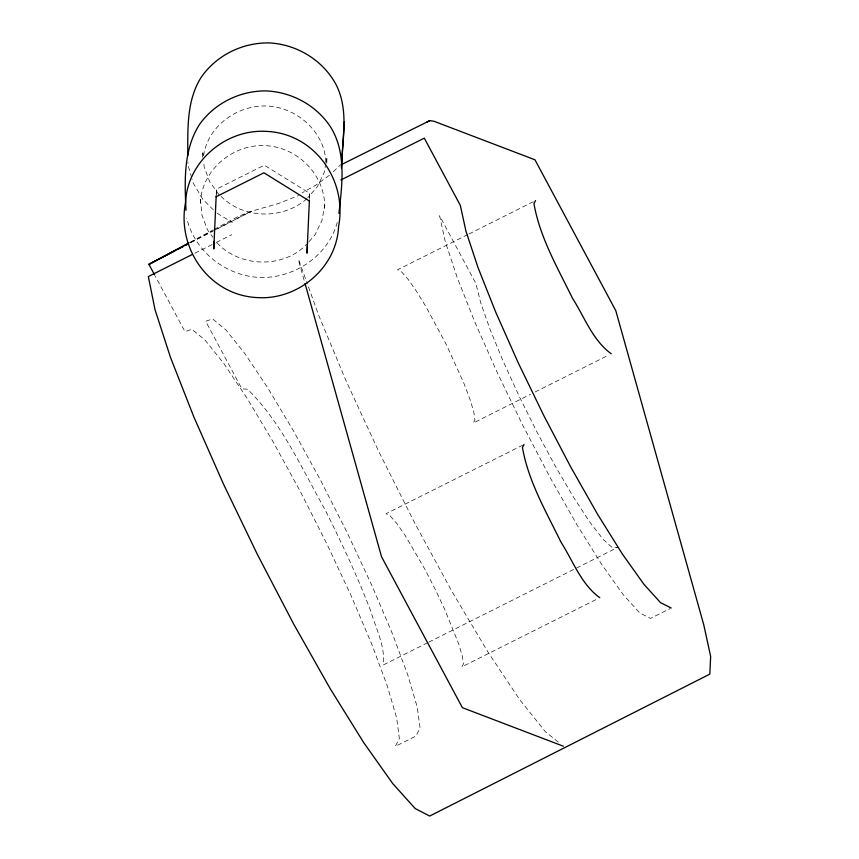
<?xml version="1.0" encoding="UTF-8"?>
<svg xmlns="http://www.w3.org/2000/svg" width="859" height="859" viewBox="0 0 859 859"><rect width="100%" height="100%" fill="white"/><g stroke="black" fill="none" stroke-linecap="round" stroke-linejoin="round"><path stroke-width="0.64" stroke-dasharray="4.29 3.22" d="M216.253 194.499L216.489 189.141L264.293 165.175L309.723 193.382L309.476 198.73M202.466 157.358L202.756 151.259L203.111 155.189M216.253 194.231L216.489 189.141M309.476 198.461L309.723 193.382M326.764 163.006L327.054 156.918L326.119 162.083M203.594 155.704C207.792 125.908 237.718 104.691 267.063 106.033C296.903 107.332 325.024 131.996 325.894 162.576M325.883 163.371L324.23 172.412L317.368 186.661L307.79 197.688M337.265 222.427C328.117 256.165 293.681 278.842 259.225 277.425C225.455 275.718 194.574 251.343 186.714 218.186M308.134 242.7C285.016 268.921 240.337 268.019 216.769 242.71M309.004 241.701L315.103 234.679L321.964 220.43L324.788 204.936L324.616 208.748C326.195 175.784 297.751 146.857 265.195 145.665C232.671 143.893 201.715 170.125 200.308 203.089L200.491 199.277L201.908 214.975L207.448 229.782L212.882 237.331M333.335 171.768L339.896 165.379M329.33 175.322L315.919 185.104L302.121 192.792M306.921 198.687C283.019 219.775 243.645 219.217 221.096 196.389M190.311 242.141L212.785 230.094M213.966 229.46L238.791 216.146L251.225 211.271L278.069 203.637L298.631 195.551M190.558 242.743L251.225 211.271L213.204 230.77M190.623 242.345L212.012 231.382M194.843 253.212L215.115 243.043M216.307 242.453L231.812 234.679M467.747 234.582L397.567 269.78L401.754 272.088L408.229 279.454L416.561 291.384L426.182 307.06L446.616 345.2L464.053 383.662L470.12 399.714L473.824 412.127L474.92 420.072L473.32 422.982L530.411 394.345M468.939 233.992L535.544 200.577M535.168 391.962L608.913 354.982M522.852 445.091L386.067 513.693L390.244 515.991L396.729 523.367L405.061 535.297L424.926 569.334L435.116 589.113L444.532 608.977L458.62 643.627L462.325 656.04L463.409 663.975L461.809 666.895L598.594 598.293M427.632 642.725L383.35 664.93C385.39 646.14 375.855 628.541 370.723 610.964C357.247 576.078 341.431 542.179 324.573 508.818C301.423 467.726 281.612 422.789 247.607 389.277L241.851 388.805L205.655 321.234L212.602 318.925L225.885 329.867L244.686 353.35L267.783 387.892L293.724 431.304L320.858 480.804L347.444 533.246L371.818 585.312L392.402 633.674L407.896 675.26L417.324 707.419L420.072 728.121L415.971 736.034L395.269 746.407L399.371 738.493L396.622 717.802L387.205 685.643L371.7 644.057L351.116 595.695L326.753 543.629L300.156 491.176L273.033 441.676L247.091 398.275L223.984 363.733L205.194 340.239L191.901 329.308L184.964 331.617L155.243 276.136M428.824 642.124L617.9 547.301L612.703 547.945L603.104 539.345L589.757 522.068L573.554 497.264L555.569 466.609L537.015 432.131L519.126 396.149L503.095 361.059L489.995 329.201L480.696 302.712L475.832 283.363L439.636 215.792L445.252 241.54L457.342 277.972L475.134 322.78L497.49 373.096L522.991 425.731L550.028 477.336L576.861 524.624L601.794 564.599L623.247 594.696L639.837 613.025L650.521 618.394L670.074 608.591M217.144 213.268L232.381 222.481M558.35 742.176L545.347 731.696L519.566 699.473L487.74 651.691L452.006 591.561L414.768 523.142L378.529 451.039L345.737 380.097L318.603 315.092L306.534 281.527M213.386 209.918L202.703 199.159L193.157 182.956L192.051 179.102M219.024 194.692L209.714 181.764L204.163 166.957L203.701 161.717M298.932 260.395L306.083 280.292M191.686 177.824L187.992 164.982L187.928 162.33M298.878 261.555L304.655 282.182"/><path stroke-width="1.29" d="M216.189 195.831L213.773 248.949L214.127 241.325M309.412 200.072L306.996 253.18L307.35 245.556M341.485 166.474C342.354 138.804 349.269 109.426 335.579 83.667C322.308 59.947 297.042 44.636 270.016 42.95C242.947 42.177 216.393 55.137 201.027 77.546C186.392 100.825 187.853 129.237 187.767 155.672M341.41 167.795L344.287 121.795M338.918 213.386C342.097 184.395 346.778 152.172 330.071 126.198C315.661 104.884 291.212 91.795 265.571 90.904C239.962 90.85 215.061 103.026 199.954 123.814C183.257 149.198 184.578 181.228 186.016 210.348M535.544 200.577L533.944 203.497C539.763 237.267 557.566 267.675 572.427 298.148C584.442 316.885 592.753 340.518 611.286 353.79M524.044 444.49L522.433 447.41C528.264 481.18 546.066 511.577 560.927 542.061C572.942 560.798 581.253 584.431 599.786 597.692M189.13 242.775L148.929 264.336L154.62 274.955M175.096 250.764L148.929 264.336L188.25 243.569M177.469 249.529L183.418 246.436M185.802 245.202L188.175 243.967M426.794 122.161L429.844 120.593L434.01 121.269L534.964 159.795L615.817 310.733L703.779 624.869L710.651 656.437L709.813 674.132L429.704 816.05L415.219 808.587L392.735 783.569L363.711 742.627L330.039 688.403L293.875 624.418L257.571 554.807L223.48 484.079L193.801 416.808L170.469 357.355L154.985 309.562L148.349 276.534L192.459 254.404M216.135 196.765L263.928 172.799L309.358 201.006M340.84 179.993L424.292 138.138L460.338 205.419L465.954 231.168L478.034 267.6L495.826 312.397L518.181 362.713L543.693 415.359L570.72 466.963L597.553 514.251L622.496 554.216L643.939 584.324L660.528 602.642L671.223 608.022M341.087 164.778L429.844 120.593M563.343 746.203L462.389 707.676L381.536 556.75L305.02 283.47M185.555 202.423C176.492 248.82 209.875 296.033 258.269 297.633C298.524 299.823 336.825 267.364 338.564 226.561C347.616 180.165 314.233 132.952 265.839 131.363C225.584 129.161 187.283 161.632 185.555 202.423"/></g></svg>
